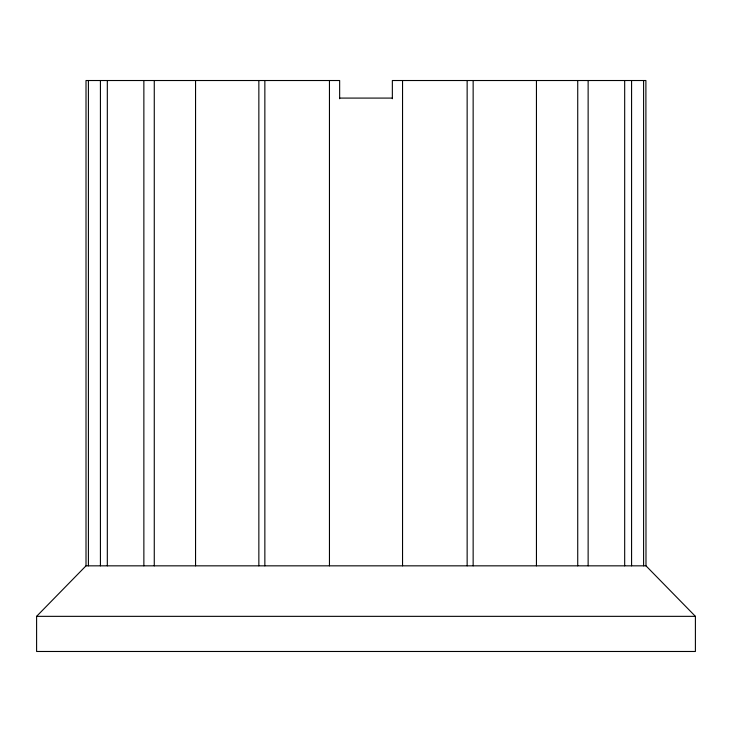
<?xml version="1.0" encoding="UTF-8"?>
<svg xmlns="http://www.w3.org/2000/svg" width="732" height="732" viewBox="0 0 732 732"><rect width="100%" height="100%" fill="white"/><g stroke="black" fill="none" stroke-linecap="round" stroke-linejoin="round"><path stroke-width="1.1" d="M392.352 98.738L392.352 80.52L645.899 80.52L645.99 565.836L695.4 616.344L695.4 651.48L36.6 651.48L36.6 616.344L86.01 565.836L86.01 80.52L339.648 80.52L339.648 98.738M339.648 98.088L392.352 98.088M86.01 565.836L645.99 565.836M36.6 616.344L695.4 616.344M643.593 80.52L643.593 565.836M631.579 80.52L631.579 565.836M624.68 80.52L624.68 565.836M588.135 80.52L588.135 565.836M577.731 80.52L577.731 565.836M536.446 80.52L536.446 565.836M473.147 80.52L473.147 565.836M467.144 80.52L467.144 565.836M402.545 80.52L402.545 565.836M329.455 80.52L329.455 565.836M264.856 80.52L264.856 565.836M258.853 80.52L258.853 565.836M195.554 80.52L195.554 565.836M154.269 80.52L154.269 565.836M143.865 80.52L143.865 565.836M107.32 80.52L107.32 565.836M100.421 80.52L100.421 565.836M88.407 80.52L88.407 565.836"/></g></svg>
